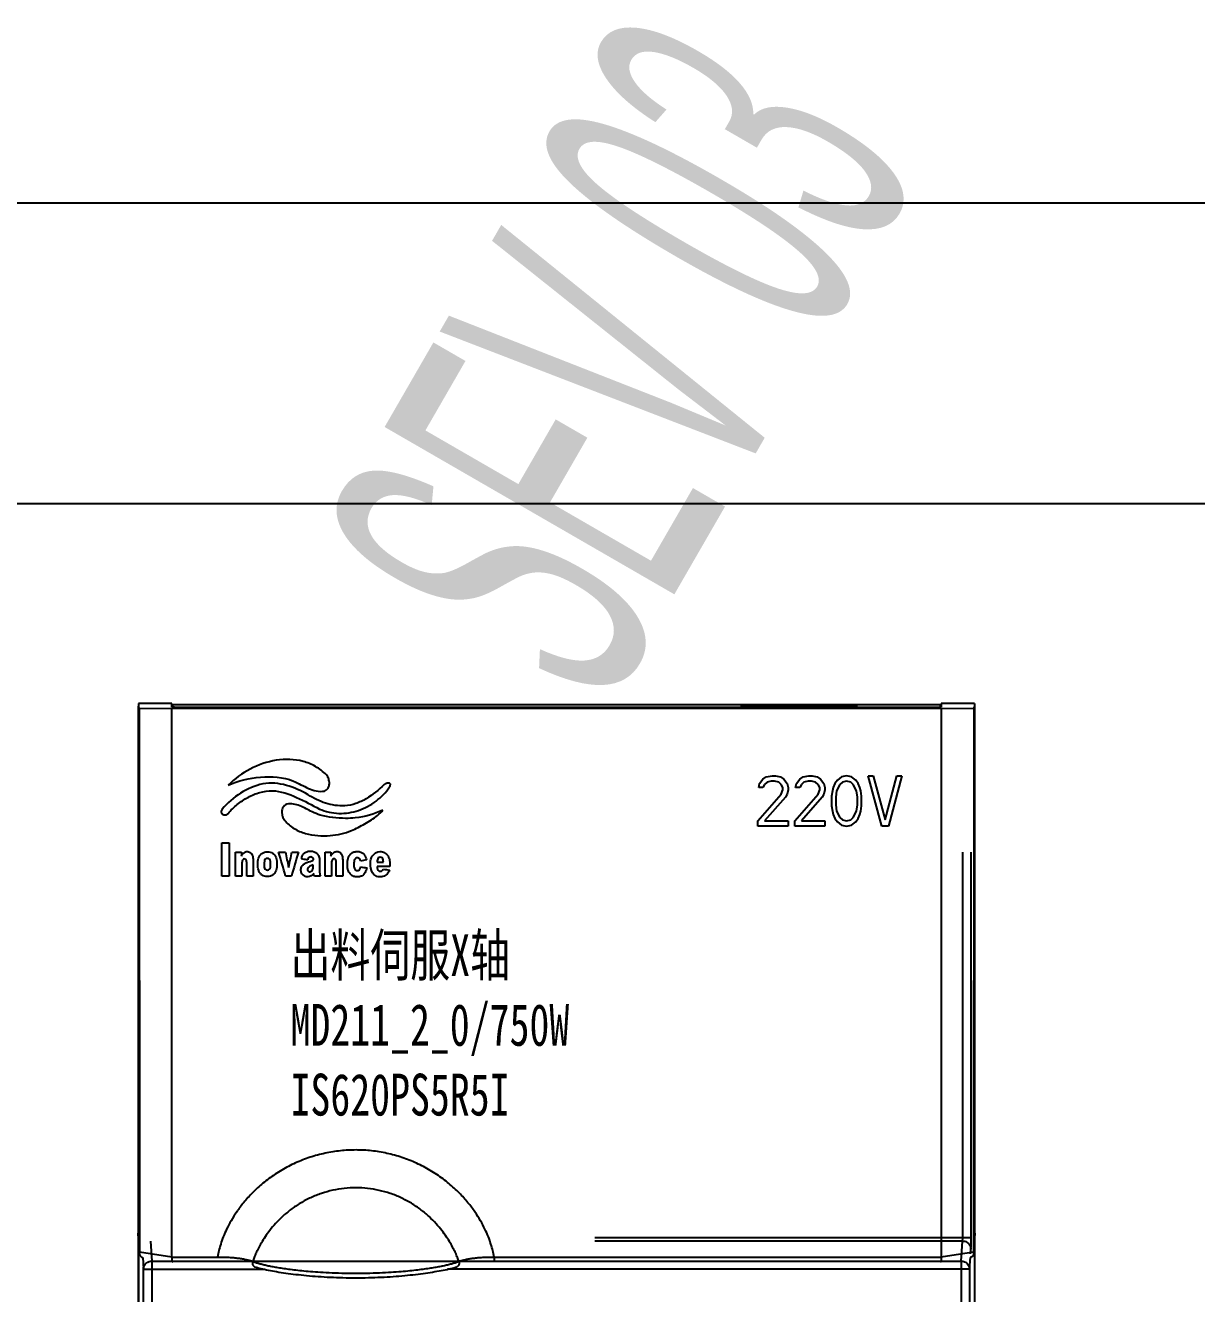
# Model space of a CAD drawing. Header units: millimetres. Extents: x -300 to 4617, y -106 to 3179.
# Drawn here: x 3512 to 3582, y 1690.8 to 1766.6 of the extents above; entities that cross this region are included whole.
import ezdxf

# ---------------------------------------------------------------- set-up
doc = ezdxf.new("R2010")
doc.units = ezdxf.units.MM
doc.layers.add('03___PRT_ALL_CURVES', color=7, linetype='Continuous')
doc.layers.add('20_ALL_FEATURES', color=7, linetype='Continuous')
doc.styles.get("Standard").update_dxf_attribs({"font": ''})
doc.styles.add('宋', font='', dxfattribs={"width": 0.7})
doc.styles.add('样式 8', font='arial.ttf', dxfattribs={"width": 0.6, "height": 2.5})
doc.styles.get('Standard').set_extended_font_data('SimSun')
doc.styles.get('宋').set_extended_font_data('SimSun')
doc.dimstyles.new('ISO-25', dxfattribs={"dimtxt": 3, "dimasz": 2.5, "dimexe": 1.25, "dimexo": 0.625, "dimtad": 1, "dimtxsty": 'Standard', "dimcen": 2.5, "dimadec": 0, "dimazin": 0, "dimtfac": 1, "dimtmove": 0, "dimatfit": 3, "dimfxl": 1, "dimarcsym": 0})

# ---------------------------------------------------------------- blocks, each defined once
blk = doc.blocks.new('*D83')
at = {"color": 0, "lineweight": -2, "transparency": 16777216}
for p, q in [((2011.126, 1738.941), (2011.126, 1736.81)), ((3799.099, 1738.941), (3799.099, 1736.81)), ((2013.626, 1738.06), (3796.599, 1738.06))]:
    blk.add_line(p, q, dxfattribs=at)
at = {"color": 0, "transparency": 16777216}
for points in [[(2013.626, 1738.477), (2013.626, 1737.644), (2011.126, 1738.06)], [(3796.599, 1738.477), (3796.599, 1737.644), (3799.099, 1738.06)]]:
    blk.add_solid(points, dxfattribs=at)
at = {"layer": 'Defpoints', "color": 0, "transparency": 16777216}
for p in [(2011.126, 1739.566), (3799.099, 1739.566), (3799.099, 1738.06)]:
    blk.add_point(p, dxfattribs=at)
at = {"color": 0, "transparency": 16777216, "insert": (2905.113, 1740.185), "char_height": 3, "attachment_point": 5}
blk.add_mtext('2000', dxfattribs=at)

msp = doc.modelspace()

# ---------------------------------------------------------------- linework, layer by layer
msp.add_line((3461.126, 1756.019), (3799.099, 1756.019))
at = {"color": 7, "linetype": 'Continuous'}
for p, q in [((3518.772, 1725.922), (3518.772, 1567.027)), ((3518.772, 1725.922), (3518.782, 1725.922)), ((3518.825, 1725.832), (3518.772, 1725.922)), ((3520.772, 1726.1), (3518.782, 1726.1)), ((3518.782, 1726.1), (3518.782, 1725.922)), ((3518.825, 1725.832), (3520.772, 1725.803)), ((3518.825, 1725.832), (3518.842, 1693.313)), ((3520.772, 1725.876), (3520.772, 1726.1)), ((3566.772, 1726.027), (3520.772, 1726.027)), ((3520.872, 1725.953), (3520.772, 1725.953)), ((3521.772, 1725.861), (3520.772, 1725.876)), ((3566.772, 1725.803), (3520.772, 1725.803)), ((3520.772, 1693.027), (3520.772, 1725.803)), ((3520.872, 1725.953), (3520.872, 1725.874)), ((3565.772, 1725.861), (3521.772, 1725.861)), ((3554.772, 1726.027), (3554.772, 1725.989)), ((3554.772, 1725.989), (3561.772, 1725.989)), ((3561.772, 1726.027), (3561.772, 1725.989)), ((3566.772, 1725.876), (3565.772, 1725.861)), ((3566.736, 1725.953), (3566.658, 1725.874)), ((3566.772, 1725.953), (3566.736, 1725.953)), ((3566.736, 1725.876), (3566.736, 1725.953)), ((3568.762, 1726.1), (3566.772, 1726.1)), ((3566.772, 1726.1), (3566.772, 1725.876)), ((3566.772, 1725.803), (3568.719, 1725.832)), ((3566.772, 1725.803), (3566.772, 1693.027)), ((3568.719, 1725.832), (3568.702, 1693.313)), ((3568.719, 1725.832), (3568.772, 1725.922)), ((3568.762, 1726.1), (3568.762, 1725.922)), ((3568.772, 1725.922), (3568.762, 1725.922)), ((3568.772, 1567.027), (3568.772, 1725.922)), ((3568.054, 1694.18), (3568.054, 1717.227)), ((3568.554, 1694.18), (3568.554, 1717.227)), ((3518.841, 1693.236), (3518.772, 1694.448)), ((3518.773, 1694.43), (3518.772, 1694.448)), ((3518.841, 1693.236), (3518.772, 1694.43)), ((3519.499, 1693.987), (3519.577, 1692.787)), ((3568.554, 1694.18), (3546.072, 1694.18)), ((3568.045, 1693.987), (3546.072, 1693.987)), ((3567.966, 1692.787), (3568.045, 1693.987)), ((3568.772, 1694.448), (3568.702, 1693.236)), ((3568.771, 1694.43), (3568.707, 1693.313)), ((3568.772, 1694.448), (3568.771, 1694.43)), ((3518.772, 1693.527), (3518.81, 1693.527)), ((3518.81, 1684.527), (3518.81, 1693.527)), ((3518.841, 1693.236), (3518.842, 1693.219)), ((3520.772, 1693.017), (3518.842, 1693.313)), ((3519.032, 1692.999), (3519.078, 1692.304)), ((3520.772, 1693.027), (3523.509, 1693.027)), ((3540.035, 1693.027), (3566.772, 1693.027)), ((3540.035, 1693.027), (3540.035, 1692.727)), ((3568.702, 1693.313), (3566.772, 1693.017)), ((3568.466, 1692.304), (3568.512, 1692.999)), ((3568.527, 1693.23), (3568.545, 1693.504)), ((3568.702, 1693.236), (3568.702, 1693.219)), ((3519.078, 1675.667), (3519.078, 1692.304)), ((3519.078, 1692.304), (3526.284, 1692.304)), ((3519.577, 1692.787), (3567.966, 1692.787)), ((3519.577, 1692.787), (3519.577, 1675.167)), ((3568.466, 1692.304), (3537.26, 1692.304)), ((3567.966, 1692.787), (3567.966, 1567.332)), ((3568.466, 1692.304), (3568.466, 1567.332))]:
    msp.add_line(p, q, dxfattribs=at)
for points, start_tangent, end_tangent in [([(3540.035, 1693.027), (3539.96, 1693.405), (3539.848, 1693.806), (3539.696, 1694.233), (3539.494, 1694.694), (3539.231, 1695.191), (3538.897, 1695.72), (3538.479, 1696.276), (3537.964, 1696.847), (3537.341, 1697.419), (3536.617, 1697.958), (3535.819, 1698.432), (3534.971, 1698.819), (3534.087, 1699.113), (3533.178, 1699.311), (3532.251, 1699.412), (3531.319, 1699.413), (3530.393, 1699.315), (3529.483, 1699.12), (3528.598, 1698.829), (3527.749, 1698.444), (3526.948, 1697.973), (3526.22, 1697.433), (3525.593, 1696.861), (3525.074, 1696.287), (3524.653, 1695.729), (3524.316, 1695.197), (3524.052, 1694.698), (3523.849, 1694.236), (3523.696, 1693.807), (3523.584, 1693.406), (3523.509, 1693.027)], (-0.158449, 0.987367), (-0.158453, -0.987366)), ([(3537.936, 1692.773), (3537.849, 1693.001), (3537.738, 1693.258), (3537.597, 1693.547), (3537.419, 1693.869), (3537.196, 1694.226), (3536.917, 1694.613), (3536.575, 1695.021), (3536.158, 1695.442), (3535.66, 1695.858), (3535.093, 1696.242), (3534.479, 1696.568), (3533.834, 1696.826), (3533.164, 1697.014), (3532.477, 1697.128), (3531.782, 1697.167), (3531.086, 1697.13), (3530.398, 1697.018), (3529.728, 1696.832), (3529.083, 1696.576), (3528.468, 1696.251), (3527.898, 1695.869), (3527.397, 1695.452), (3526.977, 1695.03), (3526.632, 1694.62), (3526.351, 1694.231), (3526.126, 1693.872), (3525.948, 1693.549), (3525.807, 1693.259), (3525.695, 1693.002), (3525.607, 1692.773)], (-0.336663, 0.941625), (-0.336661, -0.941626)), ([(3568.045, 1693.987), (3568.049, 1694.022), (3568.05, 1694.044), (3568.052, 1694.072), (3568.053, 1694.105), (3568.053, 1694.141), (3568.054, 1694.18)], (0.222501, 0.974932), (-0.000007, 1)), ([(3568.045, 1693.987), (3568.294, 1693.922), (3568.477, 1693.745), (3568.545, 1693.504)], (0.99999, -0.004364), (0.004676, -0.999989)), ([(3568.545, 1693.504), (3568.546, 1693.531), (3568.547, 1693.571), (3568.549, 1693.627), (3568.55, 1693.704), (3568.552, 1693.8), (3568.553, 1693.915), (3568.553, 1694.044), (3568.554, 1694.18)], (0.065022, 0.997884), (-0.000064, 1)), ([(3518.841, 1693.236), (3518.842, 1693.261)], (0.004788, 0.999989), (0.002955, 0.999996)), ([(3518.842, 1693.261), (3518.842, 1693.287), (3518.842, 1693.313)], (0.002955, 0.999996), (-0.000522, 1)), ([(3518.842, 1693.219), (3518.85, 1693.167), (3518.875, 1693.108), (3518.914, 1693.06), (3518.962, 1693.026), (3519.018, 1693.004), (3519.041, 1693)], (0.058249, -0.998302), (0.988517, -0.151107)), ([(3520.772, 1693.017), (3520.769, 1692.955), (3520.77, 1692.897), (3520.774, 1692.844), (3520.78, 1692.8), (3520.79, 1692.764), (3520.801, 1692.74), (3520.814, 1692.728), (3520.819, 1692.727)], (-0.064441, -0.997922), (0.992881, -0.119113)), ([(3520.772, 1693.017), (3520.772, 1693.02), (3520.772, 1693.023), (3520.772, 1693.027)], (0.064441, 0.997922), (0, 1)), ([(3523.509, 1693.027), (3523.762, 1693.027), (3524.041, 1693.02), (3524.33, 1693.004), (3524.613, 1692.977), (3524.876, 1692.943), (3525.111, 1692.902), (3525.314, 1692.857), (3525.479, 1692.813), (3525.607, 1692.773)], (0.999877, 0.015698), (0.946467, -0.3228)), ([(3537.936, 1692.773), (3538.065, 1692.813), (3538.231, 1692.858), (3538.433, 1692.902), (3538.669, 1692.943), (3538.932, 1692.978), (3539.214, 1693.004), (3539.503, 1693.02), (3539.782, 1693.027), (3540.035, 1693.027)], (0.946467, 0.322799), (0.999877, -0.015694)), ([(3566.772, 1693.017), (3566.775, 1692.955), (3566.774, 1692.897), (3566.77, 1692.844), (3566.764, 1692.8), (3566.754, 1692.764), (3566.743, 1692.74), (3566.73, 1692.728), (3566.725, 1692.727)], (0.064441, -0.997922), (-0.992805, -0.11974)), ([(3566.772, 1693.027), (3566.772, 1693.023), (3566.772, 1693.02), (3566.772, 1693.017)], (0, -1), (0.064441, -0.997922)), ([(3568.702, 1693.219), (3568.694, 1693.167), (3568.669, 1693.108), (3568.63, 1693.06), (3568.582, 1693.026), (3568.526, 1693.004), (3568.503, 1693)], (-0.058406, -0.998293), (-0.988508, -0.15117)), ([(3568.702, 1693.313), (3568.702, 1693.287), (3568.702, 1693.261)], (-0.000522, -1), (0.002955, -0.999996)), ([(3568.702, 1693.261), (3568.702, 1693.236)], (0.002955, -0.999996), (0.004788, -0.999989)), ([(3519.078, 1692.304), (3519.088, 1692.398), (3519.121, 1692.499), (3519.183, 1692.599), (3519.279, 1692.69), (3519.412, 1692.758), (3519.577, 1692.787)], (0.004676, 0.999989), (0.99999, 0.004364)), ([(3525.607, 1692.773), (3525.595, 1692.693), (3525.599, 1692.616), (3525.619, 1692.548), (3525.654, 1692.494), (3525.7, 1692.457), (3525.724, 1692.447)], (-0.245809, -0.969318), (0.95301, -0.30294)), ([(3525.607, 1692.773), (3525.788, 1692.709), (3525.995, 1692.645), (3526.226, 1692.584), (3526.477, 1692.526), (3526.744, 1692.471), (3527.037, 1692.417), (3527.371, 1692.363), (3527.752, 1692.309), (3528.18, 1692.256), (3528.662, 1692.205), (3529.204, 1692.158), (3529.819, 1692.117), (3530.531, 1692.083), (3531.347, 1692.064), (3532.201, 1692.064), (3533.016, 1692.083), (3533.728, 1692.117), (3534.342, 1692.158), (3534.883, 1692.205), (3535.365, 1692.256), (3535.793, 1692.309), (3536.173, 1692.363), (3536.508, 1692.417), (3536.801, 1692.471), (3537.067, 1692.526), (3537.317, 1692.584), (3537.549, 1692.645), (3537.756, 1692.709), (3537.936, 1692.773)], (0.933783, -0.35784), (0.933783, 0.35784)), ([(3525.724, 1692.447), (3526.089, 1692.347), (3526.54, 1692.247), (3527.041, 1692.156), (3527.59, 1692.071), (3528.187, 1691.994), (3528.832, 1691.926), (3529.522, 1691.869), (3530.248, 1691.826), (3530.999, 1691.8), (3531.763, 1691.791), (3532.527, 1691.799), (3533.28, 1691.826), (3534.008, 1691.868), (3534.701, 1691.925), (3535.348, 1691.993), (3535.946, 1692.07), (3536.496, 1692.155), (3536.999, 1692.246), (3537.451, 1692.346), (3537.82, 1692.447)], (0.953081, -0.302715), (0.953092, 0.302681)), ([(3537.937, 1692.773), (3537.949, 1692.693), (3537.945, 1692.616), (3537.925, 1692.548), (3537.89, 1692.494), (3537.843, 1692.457), (3537.82, 1692.447)], (0.245794, -0.969322), (-0.953033, -0.302868)), ([(3567.966, 1692.787), (3568.065, 1692.777), (3568.169, 1692.744), (3568.273, 1692.684), (3568.367, 1692.591), (3568.437, 1692.463), (3568.466, 1692.304)], (0.99999, -0.004364), (0.004676, -0.999989))]:
    msp.add_spline(points, degree=3, dxfattribs=dict(at, start_tangent=start_tangent, end_tangent=end_tangent))
at = {"layer": '03___PRT_ALL_CURVES', "color": 7, "linetype": 'Continuous'}
for p, q in [((3556.31, 1721.714), (3556.66, 1721.778)), ((3556.66, 1721.778), (3556.86, 1721.778)), ((3556.86, 1721.778), (3557.16, 1721.714)), ((3558.51, 1721.714), (3558.86, 1721.778)), ((3558.86, 1721.778), (3559.06, 1721.778)), ((3559.06, 1721.778), (3559.36, 1721.714)), ((3561.11, 1721.778), (3560.81, 1721.714)), ((3561.41, 1721.714), (3561.11, 1721.778)), ((3562.41, 1721.778), (3562.71, 1721.778)), ((3563.21, 1718.778), (3562.41, 1721.778)), ((3562.71, 1721.778), (3563.41, 1719.161)), ((3563.41, 1719.161), (3564.11, 1721.778)), ((3564.41, 1721.778), (3563.61, 1718.778)), ((3564.11, 1721.778), (3564.41, 1721.778)), ((3555.86, 1721.076), (3555.91, 1721.331)), ((3556.11, 1721.076), (3555.86, 1721.076)), ((3555.91, 1721.331), (3556.11, 1721.586)), ((3556.11, 1721.586), (3556.31, 1721.714)), ((3556.21, 1721.267), (3556.11, 1721.076)), ((3556.36, 1721.395), (3556.21, 1721.267)), ((3556.61, 1721.459), (3556.36, 1721.395)), ((3556.81, 1721.459), (3556.61, 1721.459)), ((3557.06, 1721.395), (3556.81, 1721.459)), ((3557.21, 1721.267), (3557.06, 1721.395)), ((3557.16, 1721.714), (3557.36, 1721.586)), ((3557.31, 1721.076), (3557.21, 1721.267)), ((3557.31, 1720.948), (3557.31, 1721.076)), ((3557.36, 1721.586), (3557.56, 1721.331)), ((3557.56, 1721.331), (3557.61, 1721.076)), ((3557.61, 1721.076), (3557.61, 1720.948)), ((3558.06, 1721.076), (3558.11, 1721.331)), ((3558.31, 1721.076), (3558.06, 1721.076)), ((3558.11, 1721.331), (3558.31, 1721.586)), ((3558.31, 1721.586), (3558.51, 1721.714)), ((3558.41, 1721.267), (3558.31, 1721.076)), ((3558.56, 1721.395), (3558.41, 1721.267)), ((3558.81, 1721.459), (3558.56, 1721.395)), ((3559.01, 1721.459), (3558.81, 1721.459)), ((3559.26, 1721.395), (3559.01, 1721.459)), ((3559.41, 1721.267), (3559.26, 1721.395)), ((3559.36, 1721.714), (3559.56, 1721.586)), ((3559.51, 1721.076), (3559.41, 1721.267)), ((3559.51, 1720.948), (3559.51, 1721.076)), ((3559.56, 1721.586), (3559.76, 1721.331)), ((3559.76, 1721.331), (3559.81, 1721.076)), ((3559.81, 1721.076), (3559.81, 1720.948)), ((3560.31, 1721.076), (3560.26, 1720.884)), ((3560.41, 1721.331), (3560.31, 1721.076)), ((3560.56, 1721.523), (3560.41, 1721.331)), ((3560.71, 1721.267), (3560.51, 1720.884)), ((3560.81, 1721.714), (3560.56, 1721.523)), ((3560.86, 1721.395), (3560.71, 1721.267)), ((3561.11, 1721.459), (3560.86, 1721.395)), ((3561.36, 1721.395), (3561.11, 1721.459)), ((3561.51, 1721.267), (3561.36, 1721.395)), ((3561.66, 1721.523), (3561.41, 1721.714)), ((3561.71, 1720.884), (3561.51, 1721.267)), ((3561.81, 1721.331), (3561.66, 1721.523)), ((3561.91, 1721.076), (3561.81, 1721.331)), ((3561.96, 1720.884), (3561.91, 1721.076)), ((3555.81, 1719.097), (3557.21, 1720.693)), ((3557.46, 1720.501), (3556.21, 1719.097)), ((3557.21, 1720.693), (3557.31, 1720.948)), ((3557.56, 1720.693), (3557.46, 1720.501)), ((3557.61, 1720.948), (3557.56, 1720.693)), ((3558.01, 1719.097), (3559.41, 1720.693)), ((3559.66, 1720.501), (3558.41, 1719.097)), ((3559.41, 1720.693), (3559.51, 1720.948)), ((3559.76, 1720.693), (3559.66, 1720.501)), ((3559.81, 1720.948), (3559.76, 1720.693)), ((3560.26, 1720.884), (3560.21, 1720.565)), ((3560.21, 1720.565), (3560.21, 1719.991)), ((3560.51, 1720.884), (3560.46, 1720.501)), ((3560.46, 1720.501), (3560.46, 1720.054)), ((3561.76, 1720.501), (3561.71, 1720.884)), ((3561.76, 1720.054), (3561.76, 1720.501)), ((3562.01, 1720.565), (3561.96, 1720.884)), ((3562.01, 1719.991), (3562.01, 1720.565)), ((3560.21, 1719.991), (3560.26, 1719.672)), ((3560.26, 1719.672), (3560.31, 1719.48)), ((3560.46, 1720.054), (3560.51, 1719.672)), ((3560.51, 1719.672), (3560.71, 1719.289)), ((3561.51, 1719.289), (3561.71, 1719.672)), ((3561.71, 1719.672), (3561.76, 1720.054)), ((3561.91, 1719.48), (3561.96, 1719.672)), ((3561.96, 1719.672), (3562.01, 1719.991)), ((3555.81, 1718.778), (3555.81, 1719.097)), ((3557.61, 1718.778), (3555.81, 1718.778)), ((3556.21, 1719.097), (3557.61, 1719.097)), ((3557.61, 1719.097), (3557.61, 1718.778)), ((3558.01, 1718.778), (3558.01, 1719.097)), ((3559.81, 1718.778), (3558.01, 1718.778)), ((3558.41, 1719.097), (3559.81, 1719.097)), ((3559.81, 1719.097), (3559.81, 1718.778)), ((3560.31, 1719.48), (3560.41, 1719.225)), ((3560.41, 1719.225), (3560.56, 1719.033)), ((3560.56, 1719.033), (3560.81, 1718.842)), ((3560.71, 1719.289), (3560.86, 1719.161)), ((3560.81, 1718.842), (3561.11, 1718.778)), ((3560.86, 1719.161), (3561.11, 1719.097)), ((3561.11, 1719.097), (3561.36, 1719.161)), ((3561.11, 1718.778), (3561.41, 1718.842)), ((3561.36, 1719.161), (3561.51, 1719.289)), ((3561.41, 1718.842), (3561.66, 1719.033)), ((3561.66, 1719.033), (3561.81, 1719.225)), ((3561.81, 1719.225), (3561.91, 1719.48)), ((3563.61, 1718.778), (3563.21, 1718.778))]:
    msp.add_line(p, q, dxfattribs=at)
at = {"layer": '20_ALL_FEATURES', "color": 7, "linetype": 'Continuous'}
for points, start_tangent, end_tangent in [([(3530.024, 1721.84, 48.994), (3529.36, 1722.342, 49.008), (3528.62, 1722.643, 49.017), (3527.021, 1722.709, 49.019), (3525.455, 1722.186, 49.004), (3524.152, 1721.221, 48.975)], (-0.709681, 0.704213, 0.020901), (-0.69443, -0.719243, -0.021347)), ([(3529.904, 1720.871, 48.965), (3530.031, 1720.948, 48.967), (3530.119, 1721.051, 48.97), (3530.192, 1721.312, 48.978), (3530.151, 1721.594, 48.986), (3530.024, 1721.84, 48.994)], (0.925982, 0.377402, 0.011201), (-0.614554, 0.788528, 0.023403)), ([(3526.217, 1721.308, 48.978), (3524.883, 1720.747, 48.961), (3523.791, 1719.793, 48.933)], (-0.974455, -0.224484, -0.006663), (-0.643609, -0.765018, -0.022705)), ([(3524.152, 1721.221, 48.975), (3526.073, 1721.709, 48.99), (3528.041, 1721.469, 48.982), (3528.495, 1721.253, 48.976), (3528.943, 1721.033, 48.97), (3529.407, 1720.881, 48.965), (3529.904, 1720.871, 48.965)], (0.907304, 0.42029, 0.012474), (0.986774, 0.162031, 0.004809)), ([(3528.926, 1720.653, 48.958), (3527.623, 1721.213, 48.975), (3526.927, 1721.336, 48.979), (3526.217, 1721.308, 48.978)], (-0.867538, 0.497152, 0.014755), (-0.986865, -0.161475, -0.004792)), ([(3529.612, 1719.8, 48.933), (3530.766, 1719.539, 48.925), (3531.932, 1719.717, 48.93), (3532.982, 1720.268, 48.947), (3533.792, 1721.128, 48.972)], (0.910828, -0.412604, -0.012246), (0.545673, 0.837629, 0.02486)), ([(3533.471, 1721.256, 48.976), (3532.394, 1720.415, 48.951), (3531.777, 1720.127, 48.943), (3531.109, 1719.986, 48.938)], (-0.72364, -0.689874, -0.020475), (-0.997096, -0.076127, -0.002259)), ([(3533.792, 1721.128, 48.972), (3533.836, 1721.219, 48.975), (3533.839, 1721.284, 48.977), (3533.808, 1721.327, 48.978), (3533.754, 1721.348, 48.979), (3533.684, 1721.349, 48.979), (3533.608, 1721.333, 48.978), (3533.471, 1721.256, 48.976)], (0.545673, 0.837629, 0.02486), (-0.72364, -0.689874, -0.020475)), ([(3524.138, 1719.537, 48.925), (3524.685, 1720.064, 48.941), (3525.33, 1720.497, 48.954), (3526.04, 1720.786, 48.962), (3526.777, 1720.886, 48.965), (3528.235, 1720.497, 48.954), (3529.612, 1719.8, 48.933)], (0.655413, 0.754938, 0.022406), (0.900227, -0.435229, -0.012917)), ([(3531.109, 1719.986, 48.938), (3529.968, 1720.15, 48.943), (3528.926, 1720.653, 48.958)], (-0.999078, -0.042916, -0.001274), (-0.839082, 0.543766, 0.016139)), ([(3523.791, 1719.793, 48.933), (3523.73, 1719.618, 48.928), (3523.81, 1719.485, 48.924), (3523.967, 1719.442, 48.922), (3524.138, 1719.537, 48.925)], (-0.643609, -0.765018, -0.022705), (0.655413, 0.754938, 0.022406)), ([(3527.642, 1720.083, 48.941), (3527.426, 1719.901, 48.936), (3527.353, 1719.642, 48.928), (3527.395, 1719.361, 48.92), (3527.523, 1719.115, 48.913)], (-0.920511, -0.390544, -0.011591), (0.606604, -0.794654, -0.023585)), ([(3529.162, 1719.629, 48.928), (3528.428, 1719.988, 48.939), (3528.042, 1720.095, 48.942), (3527.642, 1720.083, 48.941)], (-0.89622, 0.443414, 0.01316), (-0.976807, -0.214029, -0.006352)), ([(3531.166, 1719.242, 48.916), (3529.641, 1719.441, 48.922), (3529.162, 1719.629, 48.928)], (-0.999998, 0.00219, 0.000065), (-0.899181, 0.437385, 0.012981)), ([(3533.394, 1719.733, 48.931), (3531.741, 1719.267, 48.917), (3531.166, 1719.242, 48.916)], (-0.913157, -0.407428, -0.012092), (-0.999716, 0.023814, 0.000707)), ([(3531.911, 1718.698, 48.9), (3532.704, 1719.146, 48.914), (3533.394, 1719.733, 48.931)], (0.879947, 0.474863, 0.014094), (0.641014, 0.767191, 0.02277)), ([(3527.523, 1719.115, 48.913), (3528.087, 1718.633, 48.898), (3528.764, 1718.341, 48.89), (3529.501, 1718.211, 48.886), (3530.242, 1718.214, 48.886)], (0.640583, -0.767551, -0.02278), (0.996649, 0.081765, 0.002427)), ([(3530.242, 1718.214, 48.886), (3531.517, 1718.509, 48.895), (3531.911, 1718.698, 48.9)], (0.9953, 0.0968, 0.002873), (0.871745, 0.489745, 0.014535)), ([(3523.772, 1717.778, 48.873), (3524.2, 1717.778, 48.873)], (1, 0), (1, 0)), ([(3523.772, 1715.778, 48.814), (3523.772, 1717.778, 48.873)], (0, 0.99956, 0.029666), (0, 0.99956, 0.029666)), ([(3524.2, 1717.778, 48.873), (3524.2, 1715.778, 48.814)], (0, -0.99956, -0.029666), (0, -0.99956, -0.029666)), ([(3524.575, 1717.227, 48.857), (3524.933, 1717.227, 48.857)], (1, 0), (1, 0)), ([(3524.575, 1715.778, 48.814), (3524.575, 1717.227, 48.857)], (0, 0.99956, 0.029666), (0, 0.99956, 0.029666)), ([(3524.933, 1716.991, 48.85), (3525.053, 1717.156, 48.854), (3525.223, 1717.253, 48.857), (3525.413, 1717.225, 48.857), (3525.562, 1717.093, 48.853), (3525.623, 1716.902, 48.847), (3525.635, 1716.699, 48.841)], (0.44599, 0.894644, 0.026552), (0.042716, -0.998648, -0.029639)), ([(3524.933, 1717.227, 48.857), (3524.933, 1716.991, 48.85)], (0, -0.99956, -0.029666), (0, -0.99956, -0.029666)), ([(3525.911, 1716.498, 48.835), (3525.965, 1716.869, 48.846), (3526.041, 1717.024, 48.851), (3526.156, 1717.144, 48.854), (3526.486, 1717.244, 48.857), (3526.816, 1717.151, 48.854), (3526.93, 1717.033, 48.851), (3527.006, 1716.878, 48.846), (3527.062, 1716.507, 48.835)], (-0.0042, 0.999551, 0.029666), (0.003289, -0.999554, -0.029666)), ([(3527.578, 1715.778, 48.814), (3527.161, 1717.227, 48.857)], (-0.276553, 0.960576, 0.028509), (-0.276553, 0.960576, 0.028509)), ([(3527.161, 1717.227, 48.857), (3527.561, 1717.227, 48.857)], (1, 0), (1, 0)), ([(3527.561, 1717.227, 48.857), (3527.756, 1716.309, 48.829)], (0.207229, -0.977862, -0.029022), (0.207229, -0.977862, -0.029022)), ([(3527.756, 1716.309, 48.829), (3527.957, 1717.227, 48.857)], (0.213843, 0.976438, 0.02898), (0.213843, 0.976438, 0.02898)), ([(3528.344, 1717.227, 48.857), (3527.919, 1715.778, 48.814)], (-0.281868, -0.959031, -0.028463), (-0.281868, -0.959031, -0.028463)), ([(3527.957, 1717.227, 48.857), (3528.344, 1717.227, 48.857)], (1, 0), (1, 0)), ([(3528.533, 1716.814, 48.844), (3528.585, 1717.024, 48.851), (3528.71, 1717.173, 48.855), (3528.883, 1717.26, 48.858), (3529.079, 1717.284, 48.858), (3529.443, 1717.138, 48.854), (3529.563, 1716.966, 48.849), (3529.608, 1716.726, 48.842)], (0.034094, 0.998979, 0.029649), (0, -0.99956, -0.029666)), ([(3529.932, 1715.778, 48.814), (3529.932, 1717.227, 48.857)], (0, 0.99956, 0.029666), (0, 0.99956, 0.029666)), ([(3529.932, 1717.227, 48.857), (3530.29, 1717.227, 48.857)], (1, 0), (1, 0)), ([(3530.29, 1716.991, 48.85), (3530.371, 1717.115, 48.853), (3530.411, 1717.161, 48.855), (3530.452, 1717.197, 48.856), (3530.496, 1717.224, 48.857), (3530.543, 1717.244, 48.857), (3530.652, 1717.26, 48.858)], (0.484719, 0.874285, 0.025948), (1, 0)), ([(3530.29, 1717.227, 48.857), (3530.29, 1716.991, 48.85)], (0, -0.99956, -0.029666), (0, -0.99956, -0.029666)), ([(3530.652, 1717.26, 48.858), (3530.794, 1717.225, 48.857), (3530.902, 1717.122, 48.853)], (1, 0), (0.550527, -0.83445, -0.024766)), ([(3531.428, 1717.064, 48.852), (3531.495, 1717.139, 48.854), (3531.53, 1717.169, 48.855), (3531.565, 1717.193, 48.856), (3531.625, 1717.222, 48.856), (3531.693, 1717.243, 48.857), (3531.769, 1717.255, 48.857), (3531.81, 1717.259, 48.858), (3531.853, 1717.26, 48.858), (3531.912, 1717.258, 48.858), (3531.968, 1717.252, 48.857), (3532.069, 1717.228, 48.857), (3532.155, 1717.188, 48.855), (3532.227, 1717.133, 48.854)], (0.612139, 0.790402, 0.023459), (0.711957, -0.701914, -0.020832)), ([(3532.693, 1716.845, 48.845), (3532.753, 1716.975, 48.849), (3533.222, 1717.264, 48.858), (3533.496, 1717.191, 48.856), (3533.703, 1716.992, 48.85), (3533.792, 1716.718, 48.842), (3533.81, 1716.427, 48.833)], (0.32361, 0.945774, 0.02807), (0.029423, -0.999127, -0.029653)), ([(3525.249, 1716.575, 48.837), (3525.248, 1716.668, 48.84), (3525.222, 1716.756, 48.843), (3525.149, 1716.811, 48.844), (3525.065, 1716.812, 48.844), (3525.005, 1716.751, 48.842), (3524.973, 1716.658, 48.84), (3524.96, 1716.474, 48.834)], (0, 0.99956, 0.029666), (0, -0.99956, -0.029666)), ([(3524.96, 1716.474, 48.834), (3524.96, 1715.778, 48.814)], (0, -0.99956, -0.029666), (0, -0.99956, -0.029666)), ([(3525.249, 1715.778, 48.814), (3525.249, 1716.575, 48.837)], (0, 0.99956, 0.029666), (0, 0.99956, 0.029666)), ([(3525.635, 1716.699, 48.841), (3525.635, 1715.778, 48.814)], (0, -0.99956, -0.029666), (0, -0.99956, -0.029666)), ([(3527.062, 1716.507, 48.835), (3527.009, 1716.136, 48.824), (3526.934, 1715.981, 48.82), (3526.82, 1715.861, 48.816), (3526.491, 1715.762, 48.813), (3526.161, 1715.856, 48.816), (3526.046, 1715.974, 48.819), (3525.968, 1716.128, 48.824), (3525.911, 1716.498, 48.835)], (0.003289, -0.999554, -0.029666), (-0.0042, 0.999551, 0.029666)), ([(3526.296, 1716.5, 48.835), (3526.304, 1716.327, 48.83), (3526.359, 1716.199, 48.826), (3526.487, 1716.153, 48.825), (3526.614, 1716.197, 48.826), (3526.669, 1716.324, 48.83), (3526.676, 1716.435, 48.833)], (-0.002632, -0.999556, -0.029666), (0.007728, 0.99953, 0.029665)), ([(3526.676, 1716.435, 48.833), (3526.676, 1716.498, 48.835), (3526.669, 1716.671, 48.84), (3526.615, 1716.799, 48.844), (3526.488, 1716.844, 48.845), (3526.361, 1716.8, 48.844), (3526.305, 1716.672, 48.84), (3526.296, 1716.5, 48.835)], (0.007728, 0.99953, 0.029665), (-0.002632, -0.999556, -0.029666)), ([(3528.899, 1716.758, 48.843), (3528.842, 1716.766, 48.843), (3528.533, 1716.814, 48.844)], (-0.988597, 0.150517, 0.004467), (-0.988597, 0.150517, 0.004467)), ([(3528.567, 1716.403, 48.832), (3528.655, 1716.498, 48.835), (3528.837, 1716.601, 48.838), (3529.232, 1716.745, 48.842)], (0.571939, 0.819935, 0.024335), (0.828026, 0.560443, 0.016634)), ([(3529.232, 1716.466, 48.834), (3529.027, 1716.378, 48.831), (3528.888, 1716.218, 48.827), (3528.919, 1716.114, 48.824), (3529.002, 1716.052, 48.822), (3529.069, 1716.06, 48.822)], (-0.855315, -0.51788, -0.01537), (0.93821, 0.345915, 0.010267)), ([(3528.903, 1716.801, 48.844), (3528.899, 1716.758, 48.843)], (-0.226212, -0.973649, -0.028897), (0.046429, -0.998482, -0.029634)), ([(3529.232, 1716.745, 48.842), (3529.237, 1716.831, 48.845), (3529.207, 1716.889, 48.847), (3529.087, 1716.933, 48.848), (3529.018, 1716.919, 48.847), (3528.957, 1716.885, 48.846), (3528.914, 1716.831, 48.845), (3528.903, 1716.801, 48.844)], (0.245556, 0.968956, 0.028758), (-0.226212, -0.973649, -0.028897)), ([(3529.232, 1716.377, 48.831), (3529.232, 1716.466, 48.834)], (0, 0.99956, 0.029666), (0, 0.99956, 0.029666)), ([(3529.608, 1716.726, 48.842), (3529.608, 1716.086, 48.823)], (0, -0.99956, -0.029666), (0, -0.99956, -0.029666)), ([(3530.36, 1716.748, 48.842), (3530.327, 1716.641, 48.839), (3530.316, 1716.474, 48.834)], (-0.495771, -0.868071, -0.025764), (0, -0.99956, -0.029666)), ([(3530.316, 1716.474, 48.834), (3530.316, 1715.778, 48.814)], (0, -0.99956, -0.029666), (0, -0.99956, -0.029666)), ([(3530.606, 1716.575, 48.837), (3530.597, 1716.691, 48.841), (3530.586, 1716.734, 48.842), (3530.571, 1716.767, 48.843), (3530.552, 1716.792, 48.844), (3530.529, 1716.81, 48.844), (3530.503, 1716.821, 48.845), (3530.473, 1716.824, 48.845), (3530.44, 1716.819, 48.845), (3530.41, 1716.805, 48.844), (3530.36, 1716.748, 48.842)], (0, 0.99956, 0.029666), (-0.491563, -0.870459, -0.025835)), ([(3530.606, 1715.778, 48.814), (3530.606, 1716.575, 48.837)], (0, 0.99956, 0.029666), (0, 0.99956, 0.029666)), ([(3530.902, 1717.122, 48.853), (3530.969, 1716.948, 48.848), (3530.992, 1716.699, 48.841)], (0.548821, -0.835572, -0.024799), (0, -0.99956, -0.029666)), ([(3530.992, 1716.699, 48.841), (3530.992, 1715.778, 48.814)], (0, -0.99956, -0.029666), (0, -0.99956, -0.029666)), ([(3531.313, 1716.152, 48.825), (3531.294, 1716.222, 48.827), (3531.28, 1716.302, 48.829), (3531.272, 1716.394, 48.832), (3531.27, 1716.443, 48.833), (3531.269, 1716.495, 48.835), (3531.27, 1716.55, 48.837), (3531.272, 1716.603, 48.838), (3531.282, 1716.7, 48.841), (3531.299, 1716.789, 48.844), (3531.322, 1716.868, 48.846)], (-0.318454, 0.947521, 0.028122), (0.336156, 0.941392, 0.02794)), ([(3531.322, 1716.868, 48.846), (3531.343, 1716.921, 48.848), (3531.428, 1717.064, 48.852)], (0.334261, 0.942066, 0.02796), (0.612946, 0.789777, 0.02344)), ([(3531.864, 1716.879, 48.846), (3531.778, 1716.854, 48.846), (3531.742, 1716.823, 48.845), (3531.71, 1716.78, 48.843), (3531.666, 1716.656, 48.84), (3531.651, 1716.481, 48.834)], (-1, 0), (0, -0.99956, -0.029666)), ([(3531.651, 1716.481, 48.834), (3531.655, 1716.397, 48.832), (3531.71, 1716.209, 48.826)], (0, -0.99956, -0.029666), (0.532514, -0.846048, -0.02511)), ([(3532.046, 1716.692, 48.841), (3531.985, 1716.832, 48.845), (3531.932, 1716.867, 48.846), (3531.864, 1716.879, 48.846)], (-0.17892, 0.983431, 0.029188), (-1, 0)), ([(3532.408, 1716.761, 48.843), (3532.046, 1716.692, 48.841)], (-0.982039, -0.188593, -0.005597), (-0.982039, -0.188593, -0.005597)), ([(3532.227, 1717.133, 48.854), (3532.287, 1717.062, 48.852), (3532.408, 1716.761, 48.843)], (0.712802, -0.701057, -0.020807), (0.206721, -0.977969, -0.029025)), ([(3533.789, 1716.153, 48.825), (3533.641, 1715.907, 48.817), (3533.397, 1715.764, 48.813), (3533.108, 1715.756, 48.813), (3532.856, 1715.88, 48.817), (3532.652, 1716.411, 48.832), (3532.659, 1716.708, 48.841), (3532.693, 1716.845, 48.845)], (-0.283787, -0.958465, -0.028447), (0.32361, 0.945774, 0.02807)), ([(3533.42, 1716.631, 48.839), (3533.402, 1716.763, 48.843), (3533.347, 1716.877, 48.846), (3533.234, 1716.918, 48.847), (3533.119, 1716.876, 48.846), (3533.061, 1716.762, 48.843), (3533.042, 1716.631, 48.839)], (-0.113372, 0.993115, 0.029475), (-0.098388, -0.99471, -0.029522)), ([(3533.042, 1716.631, 48.839), (3533.42, 1716.631, 48.839)], (1, 0), (1, 0)), ([(3524.2, 1715.778, 48.814), (3523.772, 1715.778, 48.814)], (-1, 0), (-1, 0)), ([(3524.96, 1715.778, 48.814), (3524.575, 1715.778, 48.814)], (-1, 0), (-1, 0)), ([(3525.635, 1715.778, 48.814), (3525.249, 1715.778, 48.814)], (-1, 0), (-1, 0)), ([(3527.919, 1715.778, 48.814), (3527.578, 1715.778, 48.814)], (-1, 0), (-1, 0)), ([(3529.254, 1715.955, 48.819), (3528.906, 1715.742, 48.813), (3528.707, 1715.789, 48.814), (3528.556, 1715.93, 48.818), (3528.495, 1716.132, 48.824), (3528.53, 1716.339, 48.83), (3528.567, 1716.403, 48.832)], (-0.540513, -0.840965, -0.024959), (0.571939, 0.819935, 0.024335)), ([(3529.069, 1716.06, 48.822), (3529.104, 1716.077, 48.822), (3529.187, 1716.161, 48.825), (3529.225, 1716.265, 48.828), (3529.232, 1716.377, 48.831)], (0.93821, 0.345915, 0.010267), (0.013515, 0.999469, 0.029664)), ([(3529.296, 1715.778, 48.814), (3529.254, 1715.955, 48.819)], (-0.399526, 0.916318, 0.027196), (-0.078638, 0.996464, 0.029574)), ([(3529.656, 1715.778, 48.814), (3529.296, 1715.778, 48.814)], (-1, 0), (-1, 0)), ([(3529.608, 1716.086, 48.823), (3529.61, 1715.995, 48.82), (3529.613, 1715.958, 48.819), (3529.617, 1715.926, 48.818), (3529.623, 1715.895, 48.817), (3529.631, 1715.86, 48.816), (3529.656, 1715.778, 48.814)], (0, -0.99956, -0.029666), (0.320128, -0.946957, -0.028105)), ([(3530.316, 1715.778, 48.814), (3529.932, 1715.778, 48.814)], (-1, 0), (-1, 0)), ([(3530.992, 1715.778, 48.814), (3530.606, 1715.778, 48.814)], (-1, 0), (-1, 0)), ([(3531.88, 1715.744, 48.813), (3531.734, 1715.755, 48.813), (3531.671, 1715.768, 48.813), (3531.615, 1715.787, 48.814), (3531.564, 1715.812, 48.815), (3531.516, 1715.843, 48.816), (3531.472, 1715.881, 48.817), (3531.432, 1715.926, 48.818), (3531.364, 1716.031, 48.821), (3531.313, 1716.152, 48.825)], (-1, 0), (-0.314173, 0.948948, 0.028164)), ([(3531.71, 1716.209, 48.826), (3531.776, 1716.14, 48.824), (3531.815, 1716.122, 48.824), (3531.859, 1716.116, 48.824), (3531.895, 1716.12, 48.824), (3531.928, 1716.13, 48.824), (3531.986, 1716.172, 48.825), (3532.031, 1716.243, 48.827), (3532.063, 1716.344, 48.83)], (0.53236, -0.846145, -0.025113), (0.214958, 0.976193, 0.028973)), ([(3532.152, 1715.811, 48.815), (3532.095, 1715.781, 48.814), (3531.88, 1715.744, 48.813)], (-0.84917, -0.527888, -0.015667), (-1, 0)), ([(3532.063, 1716.344, 48.83), (3532.427, 1716.284, 48.829)], (0.986706, -0.162442, -0.004821), (0.986706, -0.162442, -0.004821)), ([(3532.427, 1716.284, 48.829), (3532.388, 1716.13, 48.824), (3532.329, 1715.998, 48.82), (3532.25, 1715.891, 48.817), (3532.152, 1715.811, 48.815)], (-0.178314, -0.98354, -0.029191), (-0.847882, -0.529952, -0.015729)), ([(3533.81, 1716.365, 48.831), (3533.041, 1716.365, 48.831)], (-1, 0), (-1, 0)), ([(3533.041, 1716.365, 48.831), (3533.071, 1716.209, 48.826), (3533.16, 1716.091, 48.823), (3533.306, 1716.093, 48.823), (3533.41, 1716.204, 48.826)], (0.044522, -0.998569, -0.029637), (0.275372, 0.960915, 0.028519)), ([(3533.41, 1716.204, 48.826), (3533.789, 1716.153, 48.825)], (0.991271, -0.131784, -0.003911), (0.991271, -0.131784, -0.003911)), ([(3533.81, 1716.427, 48.833), (3533.81, 1716.365, 48.831)], (0, -0.99956, -0.029666), (0, -0.99956, -0.029666))]:
    msp.add_spline(points, degree=3, dxfattribs=dict(at, start_tangent=start_tangent, end_tangent=end_tangent))

# ---------------------------------------------------------------- texts
at = {"lineweight": 0, "style": '样式 8', "width": 0.4}
msp.add_text('SEV 03', height=20, rotation=60, dxfattribs=at).set_placement((3546.631, 1725.378))
at = {"lineweight": 0, "insert": (3527.868, 1712.319), "char_height": 2.5, "width": 22.38818, "attachment_point": 1, "style": '宋'}
msp.add_mtext('出料伺服X轴\\PMD211_2_0/750W\\PIS620PS5R5I', dxfattribs=at)

# ---------------------------------------------------------------- dimensions: what is measured, and where the dimension line sits
dim = msp.add_linear_dim(base=(3799.099, 1738.06), p1=(2011.126, 1739.566), p2=(3799.099, 1739.566), text='2000', dimstyle='ISO-25')
dim.commit()
dim.dimension.update_dxf_attribs({"geometry": '*D83', "text_midpoint": (2905.113, 1740.185)})

doc.saveas('drawing.dxf')
